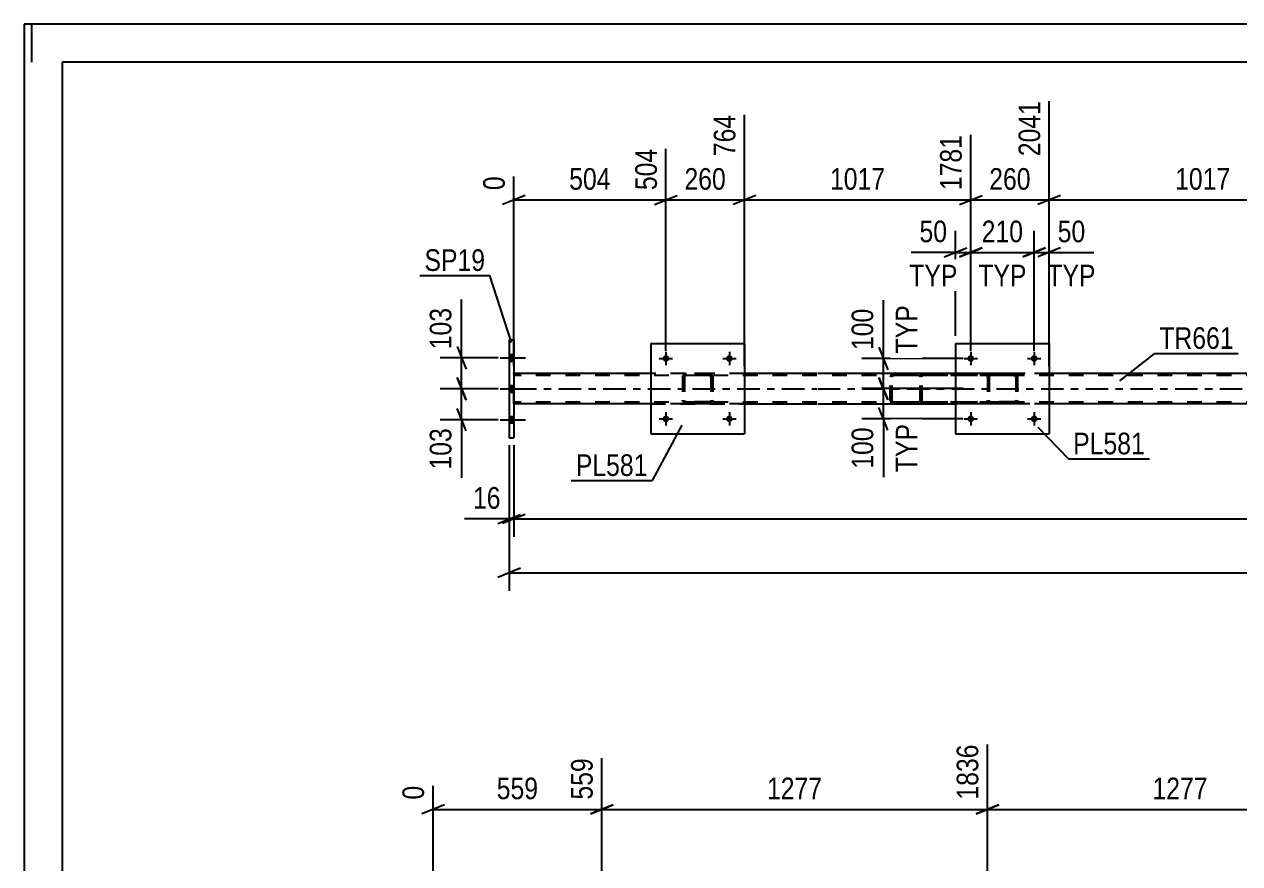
# Model space of a CAD drawing. Header units: millimetres. Extents: x 0 to 841, y 0 to 594.
# Drawn here: x 0 to 161, y 482.7 to 594 of the extents above; entities that cross this region are included whole.
import ezdxf

# ---------------------------------------------------------------- set-up
doc = ezdxf.new("R2010")
doc.units = ezdxf.units.MM
doc.linetypes.add('DXK_LINE_DOT2', pattern=[3.9198, 1.9599, -1.9599])
doc.linetypes.add('DXK_LINE_DOT3', pattern=[5.9187, 2.979, -0.9799, 0.9799, -0.9799])
doc.styles.add('Arial Narrow', font='ARIALN.TTF', dxfattribs={"height": 0.2})

# ---------------------------------------------------------------- blocks, each defined once
blk = doc.blocks.new('Unknown-103654073-1133')
at = {"color": 5, "linetype": 'Continuous'}
for p, q in [((841, 594), (0, 594)), ((0, 594), (0, 0)), ((1, 589), (1, 594)), ((836, 589), (5, 589)), ((5, 589), (5, 5))]:
    blk.add_line(p, q, dxfattribs=at)
blk = doc.blocks.new('Bolt-103654073-5030 - 5016')
at = {"linetype": 'Continuous'}
for points in [[(85.45, 541.7, -1), (84.57, 541.7, -1)], [(93.85, 541.7, -1), (92.97, 541.7, -1)]]:
    blk.add_hatch(color=1, dxfattribs=at).paths.add_polyline_path(points)
at = {"color": 1, "linetype": 'Continuous'}
for p, q in [((84.13, 541.7), (85.89, 541.7)), ((85.01, 542.58), (85.01, 540.82)), ((92.53, 541.7), (94.29, 541.7)), ((93.41, 542.58), (93.41, 540.82))]:
    blk.add_line(p, q, dxfattribs=at)
blk = doc.blocks.new('Bolt-103654073-5029 - 5016')
at = {"linetype": 'Continuous'}
for points in [[(85.45, 549.7, -1), (84.57, 549.7, -1)], [(93.85, 549.7, -1), (92.97, 549.7, -1)]]:
    blk.add_hatch(color=1, dxfattribs=at).paths.add_polyline_path(points)
at = {"color": 1, "linetype": 'Continuous'}
for p, q in [((84.13, 549.7), (85.89, 549.7)), ((85.01, 550.58), (85.01, 548.82)), ((92.53, 549.7), (94.29, 549.7)), ((93.41, 550.58), (93.41, 548.82))]:
    blk.add_line(p, q, dxfattribs=at)
blk = doc.blocks.new('Bolt-103654073-5031 - 5016')
at = {"linetype": 'Continuous'}
for points in [[(125.83, 549.7, -1), (124.95, 549.7, -1)], [(134.23, 549.7, -1), (133.35, 549.7, -1)]]:
    blk.add_hatch(color=1, dxfattribs=at).paths.add_polyline_path(points)
at = {"color": 1, "linetype": 'Continuous'}
for p, q in [((124.51, 549.7), (126.27, 549.7)), ((125.39, 550.58), (125.39, 548.82)), ((132.91, 549.7), (134.67, 549.7)), ((133.79, 550.58), (133.79, 548.82))]:
    blk.add_line(p, q, dxfattribs=at)
blk = doc.blocks.new('Bolt-103654073-5032 - 5016')
at = {"linetype": 'Continuous'}
for points in [[(125.83, 541.7, -1), (124.95, 541.7, -1)], [(134.23, 541.7, -1), (133.35, 541.7, -1)]]:
    blk.add_hatch(color=1, dxfattribs=at).paths.add_polyline_path(points)
at = {"color": 1, "linetype": 'Continuous'}
for p, q in [((124.51, 541.7), (126.27, 541.7)), ((125.39, 542.58), (125.39, 540.82)), ((132.91, 541.7), (134.67, 541.7)), ((133.79, 542.58), (133.79, 540.82))]:
    blk.add_line(p, q, dxfattribs=at)
blk = doc.blocks.new('Part-103654073-5059 - 5016')
at = {"color": 2, "linetype": 'Continuous'}
for p, q in [((83.01, 551.7), (83.01, 539.7)), ((83.01, 551.7), (95.41, 551.7)), ((95.41, 551.7), (95.41, 539.7)), ((83.01, 539.7), (95.41, 539.7))]:
    blk.add_line(p, q, dxfattribs=at)
blk = doc.blocks.new('Part-103654073-5060 - 5016')
at = {"color": 7, "linetype": 'DXK_LINE_DOT2'}
for p, q in [((87.5, 547.66), (87.69, 547.7)), ((87.69, 547.7), (87.5, 547.66)), ((90.73, 547.7), (87.69, 547.7)), ((90.73, 547.7), (90.91, 547.66)), ((90.91, 547.66), (90.73, 547.7)), ((87.21, 547.22), (87.24, 547.4)), ((87.24, 547.4), (87.21, 547.22)), ((87.21, 547.22), (87.21, 544.18)), ((87.45, 547.22), (87.46, 547.31)), ((87.45, 547.22), (87.45, 544.18)), ((87.46, 547.31), (87.52, 547.39)), ((87.52, 547.39), (87.59, 547.44)), ((87.59, 547.44), (87.69, 547.46)), ((90.73, 547.46), (87.69, 547.46)), ((90.73, 547.46), (90.82, 547.44)), ((90.82, 547.44), (90.9, 547.39)), ((90.9, 547.39), (90.95, 547.31)), ((90.95, 547.31), (90.97, 547.22)), ((90.97, 547.22), (90.97, 544.18)), ((91.17, 547.4), (91.21, 547.22)), ((91.21, 547.22), (91.17, 547.4)), ((91.21, 547.22), (91.21, 544.18)), ((87.24, 543.99), (87.21, 544.18)), ((87.21, 544.18), (87.24, 543.99)), ((87.46, 544.09), (87.45, 544.18)), ((87.52, 544.01), (87.46, 544.09)), ((87.69, 543.7), (87.5, 543.73)), ((87.5, 543.73), (87.69, 543.7)), ((87.59, 543.96), (87.52, 544.01)), ((87.69, 543.94), (87.59, 543.96)), ((90.73, 543.94), (87.69, 543.94)), ((90.73, 543.7), (87.69, 543.7)), ((90.82, 543.96), (90.73, 543.94)), ((90.91, 543.73), (90.73, 543.7)), ((90.73, 543.7), (90.91, 543.73)), ((90.9, 544.01), (90.82, 543.96)), ((90.95, 544.09), (90.9, 544.01)), ((90.97, 544.18), (90.95, 544.09)), ((91.21, 544.18), (91.17, 543.99)), ((91.17, 543.99), (91.21, 544.18))]:
    blk.add_line(p, q, dxfattribs=at)
at = {"color": 7, "linetype": 'DXK_LINE_DOT3'}
blk.add_line((89.21, 545.7), (89.21, 545.7), dxfattribs=at)
at = {"color": 2, "linetype": 'Continuous'}
for p, q in [((87.21, 544.18), (87.21, 544.17)), ((87.45, 544.18), (87.45, 544.17)), ((90.97, 544.17), (90.97, 544.18)), ((91.21, 544.18), (91.21, 544.17))]:
    blk.add_line(p, q, dxfattribs=at)
at = {"color": 7, "linetype": 'DXK_LINE_DOT2'}
for centre, start, end in [((87.69, 547.22), 112.5, 157.5), ((87.69, 547.22), 112.5, 157.5), ((90.73, 547.22), 22.5, 67.5), ((90.73, 547.22), 22.5, 67.5), ((87.69, 544.18), 202.5, 247.5), ((87.69, 544.18), 202.5, 247.5), ((90.73, 544.18), 292.5, 337.5), ((90.73, 544.18), 292.5, 337.5)]:
    blk.add_arc(centre, 0.48, start, end, dxfattribs=at)
blk = doc.blocks.new('Part-103654073-5065 - 5016')
at = {"color": 2, "linetype": 'Continuous'}
for p, q in [((123.39, 551.7), (123.39, 539.7)), ((123.39, 551.7), (135.79, 551.7)), ((135.79, 551.7), (135.79, 539.7)), ((123.39, 539.7), (135.79, 539.7))]:
    blk.add_line(p, q, dxfattribs=at)
blk = doc.blocks.new('Part-103654073-5066 - 5016')
at = {"color": 7, "linetype": 'DXK_LINE_DOT2'}
for p, q in [((127.88, 547.66), (128.07, 547.7)), ((128.07, 547.7), (127.88, 547.66)), ((131.11, 547.7), (128.07, 547.7)), ((131.11, 547.7), (131.29, 547.66)), ((131.29, 547.66), (131.11, 547.7)), ((127.59, 547.22), (127.62, 547.4)), ((127.62, 547.4), (127.59, 547.22)), ((127.59, 547.22), (127.59, 544.18)), ((127.83, 547.22), (127.84, 547.31)), ((127.83, 547.22), (127.83, 544.18)), ((127.84, 547.31), (127.9, 547.39)), ((127.9, 547.39), (127.97, 547.44)), ((127.97, 547.44), (128.07, 547.46)), ((131.11, 547.46), (128.07, 547.46)), ((131.11, 547.46), (131.2, 547.44)), ((131.2, 547.44), (131.27, 547.39)), ((131.27, 547.39), (131.33, 547.31)), ((131.33, 547.31), (131.35, 547.22)), ((131.35, 547.22), (131.35, 544.18)), ((131.55, 547.4), (131.59, 547.22)), ((131.59, 547.22), (131.55, 547.4)), ((131.59, 547.22), (131.59, 544.18)), ((127.62, 543.99), (127.59, 544.18)), ((127.59, 544.18), (127.62, 543.99)), ((127.84, 544.09), (127.83, 544.18)), ((127.9, 544.01), (127.84, 544.09)), ((128.07, 543.7), (127.88, 543.73)), ((127.88, 543.73), (128.07, 543.7)), ((127.97, 543.96), (127.9, 544.01)), ((128.07, 543.94), (127.97, 543.96)), ((131.11, 543.94), (128.07, 543.94)), ((131.11, 543.7), (128.07, 543.7)), ((131.2, 543.96), (131.11, 543.94)), ((131.29, 543.73), (131.11, 543.7)), ((131.11, 543.7), (131.29, 543.73)), ((131.27, 544.01), (131.2, 543.96)), ((131.33, 544.09), (131.27, 544.01)), ((131.35, 544.18), (131.33, 544.09)), ((131.59, 544.18), (131.55, 543.99)), ((131.55, 543.99), (131.59, 544.18))]:
    blk.add_line(p, q, dxfattribs=at)
at = {"color": 7, "linetype": 'DXK_LINE_DOT3'}
blk.add_line((129.59, 545.7), (129.59, 545.7), dxfattribs=at)
at = {"color": 2, "linetype": 'Continuous'}
for p, q in [((127.59, 544.18), (127.59, 544.17)), ((127.83, 544.18), (127.83, 544.17)), ((131.35, 544.17), (131.35, 544.18)), ((131.59, 544.18), (131.59, 544.17))]:
    blk.add_line(p, q, dxfattribs=at)
at = {"color": 7, "linetype": 'DXK_LINE_DOT2'}
for centre, start, end in [((128.07, 547.22), 112.5, 157.5), ((128.07, 547.22), 112.5, 157.5), ((131.11, 547.22), 22.5, 67.5), ((131.11, 547.22), 22.5, 67.5), ((128.07, 544.18), 202.5, 247.5), ((128.07, 544.18), 202.5, 247.5), ((131.11, 544.18), 292.5, 337.5), ((131.11, 544.18), 292.5, 337.5)]:
    blk.add_arc(centre, 0.48, start, end, dxfattribs=at)
blk = doc.blocks.new('Part-103654073-5160 - 5016')
at = {"color": 7, "linetype": 'DXK_LINE_DOT2'}
for p, q in [((115.22, 547.69), (115.02, 547.66)), ((115.22, 547.69), (118.45, 547.69)), ((130.2, 547.69), (115.22, 547.69)), ((118.65, 547.66), (118.45, 547.69)), ((114.74, 547.38), (114.71, 547.21)), ((114.71, 544.17), (114.71, 547.21)), ((114.74, 547.4), (114.74, 547.38)), ((114.96, 547.21), (114.98, 547.3)), ((114.96, 544.17), (114.96, 547.21)), ((114.98, 547.3), (115.04, 547.38)), ((115.04, 547.38), (115.12, 547.43)), ((115.12, 547.43), (115.22, 547.45)), ((130.2, 547.45), (115.22, 547.45)), ((118.45, 547.45), (118.55, 547.43)), ((118.55, 547.43), (118.63, 547.38)), ((118.63, 547.38), (118.69, 547.3)), ((118.69, 547.3), (118.71, 547.21)), ((118.71, 544.17), (118.71, 547.21)), ((118.93, 547.38), (118.92, 547.4)), ((118.96, 547.21), (118.93, 547.38)), ((118.96, 544.17), (118.96, 547.21)), ((114.71, 544.17), (114.74, 543.99)), ((114.98, 544.08), (114.96, 544.17)), ((115.04, 544), (114.98, 544.08)), ((115.02, 543.73), (115.22, 543.69)), ((115.12, 543.95), (115.04, 544)), ((115.22, 543.93), (115.12, 543.95)), ((130.2, 543.93), (115.22, 543.93)), ((115.22, 543.69), (118.45, 543.69)), ((130.2, 543.69), (115.22, 543.69)), ((118.55, 543.95), (118.45, 543.93)), ((118.45, 543.69), (118.65, 543.73)), ((118.63, 544), (118.55, 543.95)), ((118.69, 544.08), (118.63, 544)), ((118.71, 544.17), (118.69, 544.08)), ((118.92, 543.99), (118.96, 544.17))]:
    blk.add_line(p, q, dxfattribs=at)
for centre, start, end in [((115.2, 547.19), 110.7584, 155.6801), ((118.47, 547.19), 24.32, 69.2417), ((115.2, 544.19), 204.32, 249.2417), ((118.47, 544.19), 290.7584, 335.6801)]:
    blk.add_arc(centre, 0.496, start, end, dxfattribs=at)
blk = doc.blocks.new('Part-103654073-5165 - 5016')
at = {"color": 2, "linetype": 'Continuous'}
for p, q in [((64.22, 552.19), (64.86, 552.19)), ((64.22, 552.19), (64.22, 539.19)), ((64.86, 552.19), (64.86, 539.19)), ((64.22, 539.19), (64.86, 539.19))]:
    blk.add_line(p, q, dxfattribs=at)
blk = doc.blocks.new('Bolt-103654073-5214 - 5016')
at = {"linetype": 'Continuous'}
for points in [[(64.86, 549.35), (64.86, 550.23), (64.22, 550.23), (64.22, 549.35)], [(64.86, 549.35), (64.86, 550.23), (64.22, 550.23), (64.22, 549.35)], [(64.86, 549.35), (64.86, 550.23), (64.22, 550.23), (64.22, 549.35)], [(64.86, 545.25), (64.86, 546.13), (64.22, 546.13), (64.22, 545.25)], [(64.86, 545.25), (64.86, 546.13), (64.22, 546.13), (64.22, 545.25)], [(64.86, 541.15), (64.86, 542.03), (64.22, 542.03), (64.22, 541.15)], [(64.86, 541.15), (64.86, 542.03), (64.22, 542.03), (64.22, 541.15)], [(64.86, 541.15), (64.86, 542.03), (64.22, 542.03), (64.22, 541.15)]]:
    blk.add_hatch(color=1, dxfattribs=at).paths.add_polyline_path(points)
at = {"color": 1, "linetype": 'Continuous'}
for p, q in [((63.06, 549.79), (66.38, 549.79)), ((63.06, 549.79), (66.38, 549.79)), ((63.06, 549.79), (66.38, 549.79)), ((64.22, 550.23), (64.86, 550.23)), ((64.22, 550.23), (64.86, 550.23)), ((64.22, 550.23), (64.86, 550.23)), ((64.22, 549.35), (64.86, 549.35)), ((64.22, 549.35), (64.86, 549.35)), ((64.22, 549.35), (64.86, 549.35)), ((64.22, 546.13), (64.86, 546.13)), ((64.22, 546.13), (64.86, 546.13)), ((63.06, 545.69), (66.38, 545.69)), ((63.06, 545.69), (66.38, 545.69)), ((64.22, 545.25), (64.86, 545.25)), ((64.22, 545.25), (64.86, 545.25)), ((63.06, 541.59), (66.38, 541.59)), ((63.06, 541.59), (66.38, 541.59)), ((63.06, 541.59), (66.38, 541.59)), ((64.22, 542.03), (64.86, 542.03)), ((64.22, 542.03), (64.86, 542.03)), ((64.22, 542.03), (64.86, 542.03)), ((64.22, 541.15), (64.86, 541.15)), ((64.22, 541.15), (64.86, 541.15)), ((64.22, 541.15), (64.86, 541.15))]:
    blk.add_line(p, q, dxfattribs=at)
blk = doc.blocks.new('Part-103654073-5219 - 5016')
at = {"color": 2, "linetype": 'Continuous'}
for p, q in [((83.01, 547.69), (64.86, 547.69)), ((105.01, 547.69), (95.41, 547.69)), ((123.39, 547.69), (105.11, 547.69)), ((174.47, 547.69), (135.79, 547.69)), ((83.01, 543.69), (64.86, 543.69)), ((95.41, 543.69), (105.01, 543.69)), ((105.11, 543.69), (123.39, 543.69)), ((174.47, 543.69), (135.79, 543.69))]:
    blk.add_line(p, q, dxfattribs=at)
at = {"color": 7, "linetype": 'DXK_LINE_DOT2'}
for p, q in [((64.86, 543.69), (64.86, 547.69)), ((95.41, 547.69), (83.01, 547.69)), ((744.1, 547.69), (123.39, 547.69)), ((135.79, 547.69), (123.39, 547.69)), ((105.01, 547.45), (64.86, 547.45)), ((747.9, 547.45), (105.11, 547.45)), ((105.01, 543.93), (64.86, 543.93)), ((83.01, 543.69), (95.41, 543.69)), ((95.41, 543.69), (83.01, 543.69)), ((747.9, 543.93), (105.11, 543.93)), ((697.67, 543.69), (123.39, 543.69)), ((135.79, 543.69), (123.39, 543.69))]:
    blk.add_line(p, q, dxfattribs=at)
at = {"color": 7, "linetype": 'DXK_LINE_DOT3'}
for p, q in [((64.86, 545.69), (105.01, 545.69)), ((105.11, 545.69), (747.9, 545.69))]:
    blk.add_line(p, q, dxfattribs=at)
blk = doc.blocks.new('StraightDimension-103654073-5312 - 5016')
at = {"color": 7, "linetype": 'Continuous'}
for p, q in [((133.79, 550.7), (133.79, 566.61)), ((135.79, 552.7), (135.79, 566.61)), ((132.29, 563.16), (135.29, 564.36)), ((133.79, 563.76), (135.79, 563.76)), ((137.29, 564.36), (134.29, 563.16))]:
    blk.add_line(p, q, dxfattribs=at)
at = {"color": 0}
blk.add_wipeout([(141.17, 564.51), (141.17, 568.71), (136.31, 568.71), (136.31, 564.51)], dxfattribs=at)
at = {"color": 0, "linetype": 'Continuous'}
blk.add_wipeout([(142.53, 558.66), (142.53, 562.86), (134.94, 562.86), (134.94, 558.66)], dxfattribs=at)
at = {"color": 7, "linetype": 'Continuous'}
blk.add_line((135.79, 563.76), (141.69, 563.76), dxfattribs=at)
blk.add_line((135.79, 563.76), (141.69, 563.76), dxfattribs=at)
at = {"color": 3, "style": 'Arial Narrow'}
blk.add_text('50', height=2.863, dxfattribs=at).set_placement((136.91, 565.11))
at = {"color": 3, "linetype": 'Continuous', "style": 'Arial Narrow'}
blk.add_text('TYP', height=2.863, dxfattribs=at).set_placement((135.54, 559.26))
blk = doc.blocks.new('StraightDimension-103654073-5849 - 5016')
at = {"color": 7, "linetype": 'Continuous'}
for p, q in [((64.22, 538.19), (64.22, 518.89)), ((65.72, 521.89), (62.72, 520.69)), ((64.22, 521.29), (748.54, 521.29))]:
    blk.add_line(p, q, dxfattribs=at)
blk = doc.blocks.new('StraightDimension-103654073-7844 - 5016')
at = {"color": 7, "linetype": 'Continuous'}
for p, q in [((64.86, 538.19), (64.86, 526.04)), ((66.36, 529.04), (63.36, 527.84)), ((64.86, 528.44), (747.9, 528.44))]:
    blk.add_line(p, q, dxfattribs=at)
blk = doc.blocks.new('StraightDimension-103654073-5250 - 5016')
at = {"color": 7, "linetype": 'Continuous'}
for p, q in [((113.22, 547.2), (114.42, 544.2)), ((124.38, 545.7), (110.97, 545.7)), ((113.82, 541.7), (113.82, 545.7)), ((114.42, 540.2), (113.22, 543.2)), ((124.39, 541.7), (110.97, 541.7))]:
    blk.add_line(p, q, dxfattribs=at)
at = {"color": 0}
blk.add_wipeout([(113.07, 541.17), (108.87, 541.17), (108.87, 534.49), (113.07, 534.49)], dxfattribs=at)
at = {"color": 0, "linetype": 'Continuous'}
blk.add_wipeout([(118.92, 541.63), (114.72, 541.63), (114.72, 534.04), (118.92, 534.04)], dxfattribs=at)
at = {"color": 7, "linetype": 'Continuous'}
blk.add_line((113.82, 541.7), (113.82, 533.96), dxfattribs=at)
blk.add_line((113.82, 541.7), (113.82, 533.96), dxfattribs=at)
at = {"color": 3, "style": 'Arial Narrow'}
blk.add_text('100', height=2.863, rotation=90.0002, dxfattribs=at).set_placement((112.47, 535.09))
at = {"color": 3, "linetype": 'Continuous', "style": 'Arial Narrow'}
blk.add_text('TYP', height=2.863, rotation=90.0002, dxfattribs=at).set_placement((118.32, 534.64))
blk = doc.blocks.new('StraightDimension-103654073-5266 - 5016')
at = {"color": 7, "linetype": 'Continuous'}
for p, q in [((113.22, 551.2), (114.42, 548.2)), ((124.39, 549.7), (110.97, 549.7)), ((113.82, 545.7), (113.82, 549.7)), ((114.42, 544.2), (113.22, 547.2)), ((124.38, 545.7), (110.97, 545.7))]:
    blk.add_line(p, q, dxfattribs=at)
at = {"color": 0, "linetype": 'Continuous'}
blk.add_wipeout([(118.92, 557.36), (114.72, 557.36), (114.72, 549.77), (118.92, 549.77)], dxfattribs=at)
at = {"color": 0}
blk.add_wipeout([(113.07, 556.91), (108.87, 556.91), (108.87, 550.22), (113.07, 550.22)], dxfattribs=at)
at = {"color": 7, "linetype": 'Continuous'}
blk.add_line((113.82, 549.7), (113.82, 557.43), dxfattribs=at)
blk.add_line((113.82, 549.7), (113.82, 557.43), dxfattribs=at)
at = {"color": 3, "style": 'Arial Narrow'}
blk.add_text('100', height=2.863, rotation=90.0002, dxfattribs=at).set_placement((112.47, 550.82))
at = {"color": 3, "linetype": 'Continuous', "style": 'Arial Narrow'}
blk.add_text('TYP', height=2.863, rotation=90.0002, dxfattribs=at).set_placement((118.32, 550.37))
blk = doc.blocks.new('StraightDimension-103654073-5283 - 5016')
at = {"color": 7, "linetype": 'Continuous'}
for p, q in [((123.39, 552.7), (123.39, 566.61)), ((125.39, 550.7), (125.39, 566.61)), ((121.89, 563.16), (124.89, 564.36)), ((123.39, 563.76), (125.39, 563.76)), ((126.89, 564.36), (123.89, 563.16))]:
    blk.add_line(p, q, dxfattribs=at)
at = {"color": 0}
blk.add_wipeout([(122.86, 564.51), (122.86, 568.71), (118, 568.71), (118, 564.51)], dxfattribs=at)
at = {"color": 0, "linetype": 'Continuous'}
blk.add_wipeout([(124.23, 558.66), (124.23, 562.86), (116.64, 562.86), (116.64, 558.66)], dxfattribs=at)
at = {"color": 7, "linetype": 'Continuous'}
blk.add_line((123.39, 563.76), (117.48, 563.76), dxfattribs=at)
blk.add_line((123.39, 563.76), (117.48, 563.76), dxfattribs=at)
at = {"color": 3, "style": 'Arial Narrow'}
blk.add_text('50', height=2.863, dxfattribs=at).set_placement((118.6, 565.11))
at = {"color": 3, "linetype": 'Continuous', "style": 'Arial Narrow'}
blk.add_text('TYP', height=2.863, dxfattribs=at).set_placement((117.24, 559.26))
blk = doc.blocks.new('StraightDimension-103654073-5296 - 5016')
at = {"color": 7, "linetype": 'Continuous'}
for p, q in [((125.39, 550.7), (125.39, 566.61)), ((133.79, 550.7), (133.79, 566.61)), ((123.89, 563.16), (126.89, 564.36)), ((125.39, 563.76), (133.79, 563.76)), ((135.29, 564.36), (132.29, 563.16))]:
    blk.add_line(p, q, dxfattribs=at)
at = {"color": 0}
blk.add_wipeout([(132.93, 564.51), (132.93, 568.71), (126.24, 568.71), (126.24, 564.51)], dxfattribs=at)
at = {"color": 0, "linetype": 'Continuous'}
blk.add_wipeout([(133.38, 558.66), (133.38, 562.86), (125.79, 562.86), (125.79, 558.66)], dxfattribs=at)
at = {"color": 3, "style": 'Arial Narrow'}
blk.add_text('210', height=2.863, dxfattribs=at).set_placement((126.84, 565.11))
at = {"color": 3, "linetype": 'Continuous', "style": 'Arial Narrow'}
blk.add_text('TYP', height=2.863, dxfattribs=at).set_placement((126.39, 559.26))
blk = doc.blocks.new('StraightDimension-103654073-5348 - 5016')
at = {"color": 7, "linetype": 'Continuous'}
for p, q in [((135.79, 548.69), (135.79, 583.83)), ((176.47, 550.7), (176.47, 579.33)), ((137.29, 571.32), (134.29, 570.12)), ((135.79, 570.72), (176.47, 570.72)), ((174.97, 570.12), (177.97, 571.32))]:
    blk.add_line(p, q, dxfattribs=at)
at = {"color": 0, "linetype": 'Continuous'}
blk.add_wipeout([(175.87, 579.93), (171.67, 579.93), (171.67, 571.42), (175.87, 571.42)], dxfattribs=at)
at = {"color": 0}
blk.add_wipeout([(160.38, 571.47), (160.38, 575.67), (151.87, 575.67), (151.87, 571.47)], dxfattribs=at)
at = {"color": 3, "linetype": 'Continuous', "style": 'Arial Narrow'}
blk.add_text('3058', height=2.863, rotation=90.0002, dxfattribs=at).set_placement((175.27, 572.02))
at = {"color": 3, "style": 'Arial Narrow'}
blk.add_text('1017', height=2.863, dxfattribs=at).set_placement((152.47, 572.07))
blk = doc.blocks.new('StraightDimension-103654073-5349 - 5016')
at = {"color": 7, "linetype": 'Continuous'}
for p, q in [((135.79, 548.69), (135.79, 583.83)), ((125.39, 550.7), (125.39, 579.33)), ((123.89, 570.12), (126.89, 571.32)), ((125.39, 570.72), (135.79, 570.72)), ((137.29, 571.32), (134.29, 570.12))]:
    blk.add_line(p, q, dxfattribs=at)
at = {"color": 0}
blk.add_wipeout([(133.93, 571.47), (133.93, 575.67), (127.24, 575.67), (127.24, 571.47)], dxfattribs=at)
at = {"color": 3, "style": 'Arial Narrow'}
blk.add_text('260', height=2.863, dxfattribs=at).set_placement((127.84, 572.07))
at = {"color": 0, "linetype": 'Continuous'}
blk.add_wipeout([(135.19, 584.43), (130.99, 584.43), (130.99, 575.92), (135.19, 575.92)], dxfattribs=at)
at = {"color": 3, "linetype": 'Continuous', "style": 'Arial Narrow'}
blk.add_text('2041', height=2.863, rotation=90.0002, dxfattribs=at).set_placement((134.59, 576.52))
blk = doc.blocks.new('StraightDimension-103654073-5350 - 5016')
at = {"color": 7, "linetype": 'Continuous'}
for p, q in [((95.41, 548.69), (95.41, 582)), ((125.39, 550.7), (125.39, 579.33)), ((96.91, 571.32), (93.91, 570.12)), ((95.41, 570.72), (125.39, 570.72)), ((123.89, 570.12), (126.89, 571.32))]:
    blk.add_line(p, q, dxfattribs=at)
at = {"color": 0, "linetype": 'Continuous'}
blk.add_wipeout([(124.79, 579.93), (120.59, 579.93), (120.59, 571.42), (124.79, 571.42)], dxfattribs=at)
at = {"color": 0}
blk.add_wipeout([(114.65, 571.47), (114.65, 575.67), (106.14, 575.67), (106.14, 571.47)], dxfattribs=at)
at = {"color": 3, "linetype": 'Continuous', "style": 'Arial Narrow'}
blk.add_text('1781', height=2.863, rotation=90.0002, dxfattribs=at).set_placement((124.19, 572.02))
at = {"color": 3, "style": 'Arial Narrow'}
blk.add_text('1017', height=2.863, dxfattribs=at).set_placement((106.74, 572.07))
blk = doc.blocks.new('StraightDimension-103654073-5351 - 5016')
at = {"color": 7, "linetype": 'Continuous'}
for p, q in [((95.41, 548.69), (95.41, 582)), ((85.01, 550.7), (85.01, 577.5)), ((83.51, 570.12), (86.51, 571.32)), ((85.01, 570.72), (95.41, 570.72)), ((96.91, 571.32), (93.91, 570.12))]:
    blk.add_line(p, q, dxfattribs=at)
at = {"color": 0}
blk.add_wipeout([(93.55, 571.47), (93.55, 575.67), (86.86, 575.67), (86.86, 571.47)], dxfattribs=at)
at = {"color": 3, "style": 'Arial Narrow'}
blk.add_text('260', height=2.863, dxfattribs=at).set_placement((87.46, 572.07))
at = {"color": 0, "linetype": 'Continuous'}
blk.add_wipeout([(94.81, 582.6), (90.61, 582.6), (90.61, 575.92), (94.81, 575.92)], dxfattribs=at)
at = {"color": 3, "linetype": 'Continuous', "style": 'Arial Narrow'}
blk.add_text('764', height=2.863, rotation=90.0002, dxfattribs=at).set_placement((94.21, 576.52))
blk = doc.blocks.new('StraightDimension-103654073-5352 - 5016')
at = {"color": 7, "linetype": 'Continuous'}
for p, q in [((85.01, 550.7), (85.01, 577.5)), ((64.86, 548.69), (64.86, 573.84)), ((66.36, 571.32), (63.36, 570.12)), ((64.86, 570.72), (85.01, 570.72)), ((83.51, 570.12), (86.51, 571.32))]:
    blk.add_line(p, q, dxfattribs=at)
at = {"color": 0, "linetype": 'Continuous'}
for points in [[(84.41, 578.1), (80.21, 578.1), (80.21, 571.42), (84.41, 571.42)], [(64.26, 574.44), (60.06, 574.44), (60.06, 571.42), (64.26, 571.42)]]:
    blk.add_wipeout(points, dxfattribs=at)
at = {"color": 0}
blk.add_wipeout([(78.28, 571.47), (78.28, 575.67), (71.59, 575.67), (71.59, 571.47)], dxfattribs=at)
at = {"color": 3, "linetype": 'Continuous', "style": 'Arial Narrow'}
for s, height, p in [('504', 2.863, (83.81, 572.02)), ('0', 2.86, (63.66, 572.02))]:
    blk.add_text(s, height=height, rotation=90.0002, dxfattribs=at).set_placement(p)
at = {"color": 3, "style": 'Arial Narrow'}
blk.add_text('504', height=2.863, dxfattribs=at).set_placement((72.19, 572.07))
blk = doc.blocks.new('StraightDimension-103654073-5797 - 5016')
at = {"color": 7, "linetype": 'Continuous'}
for p, q in [((57.33, 547.19), (58.53, 544.19)), ((62.77, 545.69), (55.08, 545.69)), ((57.93, 541.59), (57.93, 545.69)), ((58.53, 540.09), (57.33, 543.09)), ((62.77, 541.59), (55.08, 541.59))]:
    blk.add_line(p, q, dxfattribs=at)
at = {"color": 0}
blk.add_wipeout([(57.18, 541.07), (52.98, 541.07), (52.98, 534.38), (57.18, 534.38)], dxfattribs=at)
at = {"color": 7, "linetype": 'Continuous'}
blk.add_line((57.93, 541.59), (57.93, 533.86), dxfattribs=at)
blk.add_line((57.93, 541.59), (57.93, 533.86), dxfattribs=at)
at = {"color": 3, "style": 'Arial Narrow'}
blk.add_text('103', height=2.863, rotation=90.0002, dxfattribs=at).set_placement((56.58, 534.98))
blk = doc.blocks.new('StraightDimension-103654073-5807 - 5016')
at = {"color": 7, "linetype": 'Continuous'}
for p, q in [((57.33, 551.29), (58.53, 548.29)), ((62.77, 549.79), (55.08, 549.79)), ((57.93, 545.69), (57.93, 549.79)), ((58.53, 544.19), (57.33, 547.19)), ((62.77, 545.69), (55.08, 545.69))]:
    blk.add_line(p, q, dxfattribs=at)
at = {"color": 0}
blk.add_wipeout([(57.18, 557), (52.98, 557), (52.98, 550.32), (57.18, 550.32)], dxfattribs=at)
at = {"color": 7, "linetype": 'Continuous'}
blk.add_line((57.93, 549.79), (57.93, 557.53), dxfattribs=at)
blk.add_line((57.93, 549.79), (57.93, 557.53), dxfattribs=at)
at = {"color": 3, "style": 'Arial Narrow'}
blk.add_text('103', height=2.863, rotation=90.0002, dxfattribs=at).set_placement((56.58, 550.92))
blk = doc.blocks.new('StraightDimension-103654073-7845 - 5016')
at = {"color": 7, "linetype": 'Continuous'}
for p, q in [((64.22, 538.19), (64.22, 526.04)), ((64.86, 538.19), (64.86, 526.04)), ((62.72, 527.84), (65.72, 529.04)), ((66.36, 529.04), (63.36, 527.84)), ((64.22, 528.44), (64.86, 528.44))]:
    blk.add_line(p, q, dxfattribs=at)
at = {"color": 0}
blk.add_wipeout([(63.7, 529.19), (63.7, 533.39), (58.84, 533.39), (58.84, 529.19)], dxfattribs=at)
at = {"color": 7, "linetype": 'Continuous'}
blk.add_line((64.22, 528.44), (58.32, 528.44), dxfattribs=at)
blk.add_line((64.22, 528.44), (58.32, 528.44), dxfattribs=at)
at = {"color": 3, "style": 'Arial Narrow'}
blk.add_text('16', height=2.863, dxfattribs=at).set_placement((59.44, 529.79))
blk = doc.blocks.new('StraightDimension-103654073-4643 - 3325')
at = {"color": 7, "linetype": 'Continuous'}
for p, q in [((127.59, 444.42), (127.59, 498.54)), ((178.67, 444.42), (178.67, 498.54)), ((129.09, 490.53), (126.09, 489.33)), ((127.59, 489.93), (178.67, 489.93)), ((177.17, 489.33), (180.17, 490.53))]:
    blk.add_line(p, q, dxfattribs=at)
at = {"color": 0, "linetype": 'Continuous'}
blk.add_wipeout([(178.07, 499.14), (173.87, 499.14), (173.87, 490.63), (178.07, 490.63)], dxfattribs=at)
at = {"color": 0}
blk.add_wipeout([(157.38, 490.68), (157.38, 494.88), (148.87, 494.88), (148.87, 490.68)], dxfattribs=at)
at = {"color": 3, "linetype": 'Continuous', "style": 'Arial Narrow'}
blk.add_text('3113', height=2.863, rotation=90.0002, dxfattribs=at).set_placement((177.47, 491.23))
at = {"color": 3, "style": 'Arial Narrow'}
blk.add_text('1277', height=2.863, dxfattribs=at).set_placement((149.47, 491.28))
blk = doc.blocks.new('StraightDimension-103654073-4653 - 3325')
at = {"color": 7, "linetype": 'Continuous'}
for p, q in [((127.59, 444.42), (127.59, 498.54)), ((76.5, 444.42), (76.5, 496.71)), ((78, 490.53), (75, 489.33)), ((76.5, 489.93), (127.59, 489.93)), ((126.09, 489.33), (129.09, 490.53))]:
    blk.add_line(p, q, dxfattribs=at)
at = {"color": 0, "linetype": 'Continuous'}
blk.add_wipeout([(126.99, 499.14), (122.79, 499.14), (122.79, 490.63), (126.99, 490.63)], dxfattribs=at)
at = {"color": 0}
blk.add_wipeout([(106.3, 490.68), (106.3, 494.88), (97.79, 494.88), (97.79, 490.68)], dxfattribs=at)
at = {"color": 3, "linetype": 'Continuous', "style": 'Arial Narrow'}
blk.add_text('1836', height=2.863, rotation=90.0002, dxfattribs=at).set_placement((126.39, 491.23))
at = {"color": 3, "style": 'Arial Narrow'}
blk.add_text('1277', height=2.863, dxfattribs=at).set_placement((98.39, 491.28))
blk = doc.blocks.new('StraightDimension-103654073-4663 - 3325')
at = {"color": 7, "linetype": 'Continuous'}
for p, q in [((76.5, 444.42), (76.5, 496.71)), ((54.16, 436.58), (54.16, 493.05)), ((55.66, 490.53), (52.66, 489.33)), ((54.16, 489.93), (76.5, 489.93)), ((75, 489.33), (78, 490.53))]:
    blk.add_line(p, q, dxfattribs=at)
at = {"color": 0, "linetype": 'Continuous'}
for points in [[(75.9, 497.31), (71.7, 497.31), (71.7, 490.63), (75.9, 490.63)], [(53.56, 493.65), (49.36, 493.65), (49.36, 490.63), (53.56, 490.63)]]:
    blk.add_wipeout(points, dxfattribs=at)
at = {"color": 0}
blk.add_wipeout([(68.68, 490.68), (68.68, 494.88), (61.99, 494.88), (61.99, 490.68)], dxfattribs=at)
at = {"color": 3, "linetype": 'Continuous', "style": 'Arial Narrow'}
for s, height, p in [('559', 2.863, (75.3, 491.23)), ('0', 2.86, (52.96, 491.23))]:
    blk.add_text(s, height=height, rotation=90.0002, dxfattribs=at).set_placement(p)
at = {"color": 3, "style": 'Arial Narrow'}
blk.add_text('559', height=2.863, dxfattribs=at).set_placement((62.59, 491.28))
blk = doc.blocks.new('Mark-103654073-5161 - 5016')
at = {"color": 0}
blk.add_wipeout([(61.06, 561.31), (61.06, 564.31), (53.02, 564.31), (53.02, 561.31)], dxfattribs=at)
blk.add_wipeout([(61.06, 561.31), (61.06, 564.31), (53.02, 564.31), (53.02, 561.31)], dxfattribs=at)
at = {"color": 30, "linetype": 'Continuous'}
for p in [(52.42, 560.71), (64.54, 551.83)]:
    blk.add_line(p, (61.66, 560.71), dxfattribs=at)
at = {"color": 3, "style": 'Arial Narrow'}
blk.add_text('SP19', height=2.863, dxfattribs=at).set_placement((53.02, 561.31))
blk = doc.blocks.new('Mark-103654073-5055 - 5016')
at = {"color": 0}
blk.add_wipeout([(82.58, 534.13), (82.58, 537.13), (73.07, 537.13), (73.07, 534.13)], dxfattribs=at)
blk.add_wipeout([(82.58, 534.13), (82.58, 537.13), (73.07, 537.13), (73.07, 534.13)], dxfattribs=at)
at = {"color": 30, "linetype": 'Continuous'}
for p in [(87.11, 540.87), (72.47, 533.53)]:
    blk.add_line(p, (83.18, 533.53), dxfattribs=at)
at = {"color": 3, "style": 'Arial Narrow'}
blk.add_text('PL581', height=2.863, dxfattribs=at).set_placement((73.07, 534.13))
blk = doc.blocks.new('Mark-103654073-5061 - 5016')
at = {"color": 0}
blk.add_wipeout([(148.47, 537), (148.47, 540), (138.96, 540), (138.96, 537)], dxfattribs=at)
blk.add_wipeout([(148.47, 537), (148.47, 540), (138.96, 540), (138.96, 537)], dxfattribs=at)
at = {"color": 30, "linetype": 'Continuous'}
for p, q in [((134.29, 540.59), (138.36, 536.4)), ((138.36, 536.4), (149.07, 536.4))]:
    blk.add_line(p, q, dxfattribs=at)
at = {"color": 3, "style": 'Arial Narrow'}
blk.add_text('PL581', height=2.863, dxfattribs=at).set_placement((138.96, 537))
blk = doc.blocks.new('Mark-103654073-5215 - 5016')
at = {"color": 0}
blk.add_wipeout([(160.24, 550.98), (160.24, 553.98), (150.37, 553.98), (150.37, 550.98)], dxfattribs=at)
blk.add_wipeout([(160.24, 550.98), (160.24, 553.98), (150.37, 553.98), (150.37, 550.98)], dxfattribs=at)
at = {"color": 30, "linetype": 'Continuous'}
for p, q in [((145.13, 546.74), (149.77, 550.38)), ((149.77, 550.38), (160.84, 550.38))]:
    blk.add_line(p, q, dxfattribs=at)
at = {"color": 3, "style": 'Arial Narrow'}
blk.add_text('TR661', height=2.863, dxfattribs=at).set_placement((150.37, 550.98))

msp = doc.modelspace()

# ---------------------------------------------------------------- block references
for name in ['Unknown-103654073-1133', 'Part-103654073-5165 - 5016', 'Part-103654073-5059 - 5016', 'Part-103654073-5065 - 5016', 'Bolt-103654073-5214 - 5016', 'Part-103654073-5219 - 5016', 'Bolt-103654073-5029 - 5016', 'Bolt-103654073-5031 - 5016', 'Part-103654073-5060 - 5016', 'Part-103654073-5160 - 5016', 'Part-103654073-5066 - 5016', 'Bolt-103654073-5030 - 5016', 'Bolt-103654073-5032 - 5016']:
    msp.add_blockref(name, (0, 0))

# ---------------------------------------------------------------- next in the draw order: block references
for name in ['StraightDimension-103654073-5312 - 5016', 'StraightDimension-103654073-5849 - 5016', 'StraightDimension-103654073-4643 - 3325']:
    msp.add_blockref(name, (0, 0))

# ---------------------------------------------------------------- next in the draw order: block references
for name in ['StraightDimension-103654073-7844 - 5016', 'StraightDimension-103654073-4653 - 3325']:
    msp.add_blockref(name, (0, 0))

# ---------------------------------------------------------------- next in the draw order: block references
for name in ['StraightDimension-103654073-5797 - 5016', 'StraightDimension-103654073-5250 - 5016', 'Mark-103654073-5055 - 5016', 'Mark-103654073-5061 - 5016', 'StraightDimension-103654073-4663 - 3325']:
    msp.add_blockref(name, (0, 0))

# ---------------------------------------------------------------- next in the draw order: block references
for name in ['StraightDimension-103654073-5266 - 5016', 'StraightDimension-103654073-7845 - 5016']:
    msp.add_blockref(name, (0, 0))

# ---------------------------------------------------------------- next in the draw order: block references
msp.add_blockref('StraightDimension-103654073-5283 - 5016', (0, 0))

# ---------------------------------------------------------------- next in the draw order: block references
msp.add_blockref('StraightDimension-103654073-5296 - 5016', (0, 0))

# ---------------------------------------------------------------- next in the draw order: block references
msp.add_blockref('StraightDimension-103654073-5348 - 5016', (0, 0))

# ---------------------------------------------------------------- next in the draw order: block references
for name in ['StraightDimension-103654073-5349 - 5016', 'Mark-103654073-5215 - 5016']:
    msp.add_blockref(name, (0, 0))

# ---------------------------------------------------------------- next in the draw order: block references
msp.add_blockref('StraightDimension-103654073-5350 - 5016', (0, 0))

# ---------------------------------------------------------------- next in the draw order: block references
msp.add_blockref('StraightDimension-103654073-5351 - 5016', (0, 0))

# ---------------------------------------------------------------- next in the draw order: block references
msp.add_blockref('StraightDimension-103654073-5352 - 5016', (0, 0))

# ---------------------------------------------------------------- next in the draw order: block references
msp.add_blockref('StraightDimension-103654073-5807 - 5016', (0, 0))

# ---------------------------------------------------------------- next in the draw order: block references
msp.add_blockref('Mark-103654073-5161 - 5016', (0, 0))

doc.saveas('drawing.dxf')
